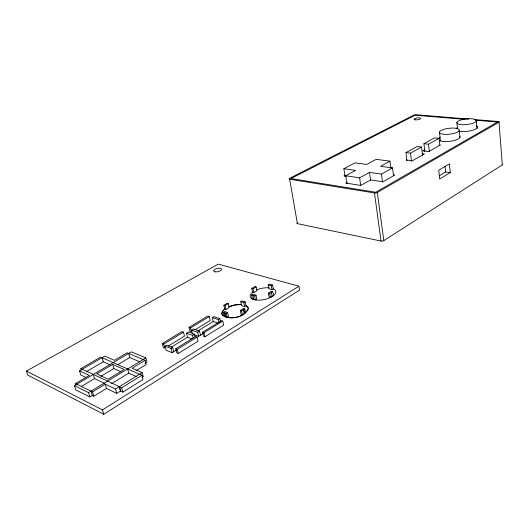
<?xml version="1.0" encoding="UTF-8"?>
<svg xmlns="http://www.w3.org/2000/svg" width="529" height="529" viewBox="0 0 529 529"><rect width="100%" height="100%" fill="white"/><g stroke="black" fill="none" stroke-linecap="round" stroke-linejoin="round"><path stroke-width="0.79" d="M224.726 309.141L223.879 305.226L227.093 303.276L228.343 303.672L229.183 307.58L225.962 309.538L224.726 309.141L223.588 310.047L222.306 311.76L221.889 313.426L222.365 314.94C229.923 320.739 244.696 317.314 248.286 308.526L247.711 307.045L246.289 305.835L244.603 306.542L241.568 305.59L240.755 301.675L242.077 300.869L245.125 301.801L245.932 305.722M241.574 310.873L244.808 308.863L243.519 308.467L240.285 310.463L241.118 314.438L242.408 314.854L241.574 310.873L240.285 310.463M252.386 292.153L253.874 292.59L256.922 290.745L256.155 286.91L254.859 286.533L251.804 288.371L252.578 292.213L250.515 294.362L250.032 295.956L250.422 297.41L251.672 298.634L256.393 300.062A13.119 5.766 -11.4 0 0 269.459 297.959L274.187 295.01A13.119 5.766 -11.4 0 0 274.048 289.178L273.314 288.867L272.58 285.019L269.532 284.166L268.229 284.959L268.977 288.801L272.018 289.667L273.513 288.748M225.05 308.843L222.431 311.409L221.823 313.108L222.12 314.669C229.421 320.733 244.332 317.433 248.366 308.843L247.969 307.303L246.289 305.835M268.315 293.172L269.658 293.562L272.713 291.671L273.665 295.625L270.623 297.523L269.069 297.067L268.315 293.172L271.37 291.287L272.713 291.671M297.04 222.874A1.832 0.681 -9.9 0 0 297.41 223.655L381.032 241.052A2.004 0.807 -7.6 0 0 383.823 240.602L502.299 164.909A1.759 0.582 -5.2 0 0 502.325 164.321M103.757 414.273L299.619 290.051L298.931 286.196L218.259 264.11L26.45 371.08L27.753 375.101L103.757 414.273L102.481 409.882L26.45 371.08M102.481 409.882L298.931 286.196M122.847 392.141L121.65 387.817L119.296 386.719L120.5 391.03L122.847 392.141L143.042 379.518L141.904 375.246L100.636 357.068L80.858 368.581L81.261 369.956M136.006 370.756L146.176 364.521L145.078 360.342L127.105 352.783L114.39 360.315L104.775 356.11L79.535 370.842L89.262 375.438L75.574 383.545L92.549 391.91L105.245 384.186L106.468 388.458L116.724 393.378L120.605 390.964L119.402 386.653L80.858 368.581M141.977 377.653L143.28 376.833L142.156 372.581L132.157 368.21L145.078 360.342M121.65 387.817L141.904 375.246M204.875 336.794L223.655 325.13L222.775 321.103L221.4 320.64L202.574 332.225L203.513 336.299L204.875 336.794L203.943 332.715L202.574 332.225M178.28 353.484L198.038 341.205L197.079 337.112L195.551 336.55L175.74 348.743L176.759 352.883L178.28 353.484L177.261 349.332L175.74 348.743M173.73 351.686L172.712 347.56L166.721 345.219L165.121 346.191L166.152 350.297L172.137 352.678L176.455 350.006M194.083 334.698L198.6 336.345L203.248 333.475M105.245 384.186L115.514 389.053L142.156 372.581M203.943 332.715L222.775 321.103M177.261 349.332L197.079 337.112M165.121 346.191L171.105 348.538L172.712 347.56M191.967 338.95L187.458 337.277L186.492 333.224L192.51 335.432L194.52 334.202L195.155 336.913M192.576 334.143L191.624 330.103L197.654 332.278L199.526 331.134L200.471 335.194M217.723 323.1L213.187 321.546L212.294 317.565L218.345 319.609L219.879 318.67L220.408 321.07M144.92 363.291L146.956 362.067L145.865 357.908L91.021 391.156L92.284 395.454L93.812 396.214L106.468 388.458M225.321 316.977L224.567 312.937L223.212 312.341L224.594 311.508L227.622 312.494L228.482 316.468L227.086 317.307L226.227 313.333L224.567 312.937M240.755 301.675L243.79 302.614L245.125 301.801M251.612 295.07L254.647 295.976L255.996 295.156L256.783 299.044L255.229 300.003L252.194 299.083L251.612 295.07L252.961 294.25L255.996 295.156M268.229 284.959L271.278 285.819L272.58 285.019M111.546 383.684L128.765 373.157L136.204 376.476M171.27 347.169L187.458 337.277M197.919 330.883L213.187 321.546M168.308 346.012L184.482 336.173L183.517 332.126L182.036 331.584L162.291 343.486L163.316 347.573L164.79 348.155L163.759 344.062L162.291 343.486M194.936 329.812L210.198 320.521L209.299 316.554L207.811 316.044L189.032 327.365L189.984 331.385L191.465 331.921L190.513 327.901L189.032 327.365M450.272 172.593L439.698 179L438.766 170.199L449.392 163.884L450.272 172.593L445.623 171.971L439.268 175.8M186.492 333.224L188.496 332L194.52 334.202M191.624 330.103L193.502 328.965L199.526 331.134M212.294 317.565L213.828 316.633L219.879 318.67M163.759 344.062L183.517 332.126M190.513 327.901L209.299 316.554M223.879 305.226L225.116 305.617L228.343 303.672M251.804 288.371L253.1 288.748L256.155 286.91M145.865 357.908L131.344 351.851L74.424 385.621L75.7 389.86L89.818 396.942L92.284 395.454M100.708 376.41L113.834 368.541L121.022 371.768M81.545 386.368L94.526 378.605L104.511 383.34M117.874 364.653L129.764 357.544L139.894 361.849M74.424 385.621L88.548 392.637L91.021 391.156M226.227 313.333L227.622 312.494M112.677 364.388L96.734 373.871L108.167 379.194L124.183 369.493L112.677 364.388L113.834 368.541M86.313 371.722L103.248 361.776L109.926 364.759M468.773 119.085L416.078 114.74A1.64 0.456 -7.5 0 0 413.81 115.117L289.575 178.333A1.871 0.608 -9.9 0 0 289.647 179.199L374.466 192.966A2.05 0.721 -7.9 0 0 377.316 192.503L499.019 122.192A1.799 0.522 -5.8 0 0 498.411 121.531L474.533 119.561M440.34 144.992L428.735 151.539L422.678 150.838L424.727 149.687M346.898 183.543L345.735 175.74L359.621 177.817L369.493 172.394L381.475 174.107L392.531 167.931L393.523 175.773M424.84 151.77L423.941 143.729L428.503 144.225L439.096 138.347L439.85 145.541M406.94 160.776L405.961 152.61L410.53 153.159L421.567 147.049L422.479 155.162M423.941 143.729L434.554 137.884L439.096 138.347M390.865 168.07L389.979 161.147L380.576 166.311L392.531 167.931M405.961 152.61L417.011 146.54L421.567 147.049M347.136 182.28L345.728 183.047L360.778 185.414L370.611 179.92L382.963 181.778L394.912 174.973L393.371 174.755M345.292 175.145L343.876 175.906L346.217 176.256M345.735 175.74L355.627 170.411L343.876 168.731L345.02 176.388M343.876 168.731L355.005 162.846L366.736 164.433L376.172 159.361L389.979 161.147M228.938 306.721L234.797 304.949L241.35 304.539L235.491 304.797L228.885 306.668M256.572 289.885L259.653 288.821A13.119 5.766 -11.4 0 1 269.327 287.829M464.541 119.329L415.126 115.229L290.917 178.551L375.722 192.245L497.491 122.067L475.247 120.215M422.155 153.694L424.43 153.965L412.342 160.776L406.259 160.009M390.369 167.792L391.943 168.004M245.575 312.824L244.748 308.85M244.279 313.928L243.347 309.921M85.625 377.309L80.765 374.988L79.535 370.842M75.574 383.545L75.997 384.953M88.548 392.637L89.818 396.942M92.549 391.91L93.812 396.214M93.309 374.42L94.526 378.605M102.084 357.69L103.248 361.776M115.514 389.053L116.724 393.378M127.621 368.951L128.765 373.157M128.659 353.438L129.764 357.544M171.105 348.538L172.137 352.678M192.51 335.432L193.151 338.15M197.654 332.278L198.6 336.345M218.345 319.609L219.052 322.816M225.01 313.122L225.876 317.096M223.212 312.341L224.078 316.309M225.116 305.617L225.962 309.538M243.79 302.614L244.603 306.542M243.902 309.61L244.729 313.591M254.647 295.976L255.434 299.877M253.1 288.748L253.874 292.59M252.922 295.651L253.708 299.54M271.397 292.676L272.144 296.571M269.658 293.562L270.418 297.463M271.278 285.819L272.018 289.667M289.647 179.199L297.41 223.655M359.621 177.817L360.745 185.725M374.466 192.966L381.032 241.052M369.493 172.394L370.571 180.237M377.316 192.503L383.823 240.602M381.475 174.107L382.527 182.036M410.53 153.159L411.496 161.352M428.503 144.225L429.297 151.492M445.054 166.456L445.623 171.971M439.473 132.052L440.366 140.694M456.891 122.549L457.479 128.719M459.298 130.352A9.998 2.962 -6.7 0 1 443.917 134.3A9.998 2.962 -6.7 0 1 444.915 129.043A9.998 2.962 -6.7 0 1 459.298 130.352L459.972 137.461M476.384 120.824A9.813 2.824 -6.4 0 1 461.414 124.652A9.813 2.824 -6.4 0 1 462.101 119.666A9.813 2.824 -6.4 0 1 476.384 120.824L477.059 128.587M499.019 122.192L502.299 164.909M476.133 125.796A10.725 3.154 -6.3 0 1 472.754 130.227A10.725 3.154 -6.3 0 1 458.703 131.146M456.567 128.256A10.725 3.154 -6.3 0 1 457.777 127.396M459.774 136.29A10.93 3.313 -6.6 0 1 452.599 140.879A10.93 3.313 -6.6 0 1 439.328 140.542M438.891 138.049A10.93 3.313 -6.6 0 1 440.168 137.143M215.429 271.86A4.06 1.64 -12.4 0 0 221.552 269.406A4.06 1.64 -12.4 0 0 215.739 268.911A4.06 1.64 -12.4 0 0 215.429 271.86M415.417 119.852A3.326 0.939 -7.4 0 0 420.628 118.556A3.326 0.939 -7.4 0 0 415.973 118.159A3.326 0.939 -7.4 0 0 415.417 119.852"/></g></svg>
